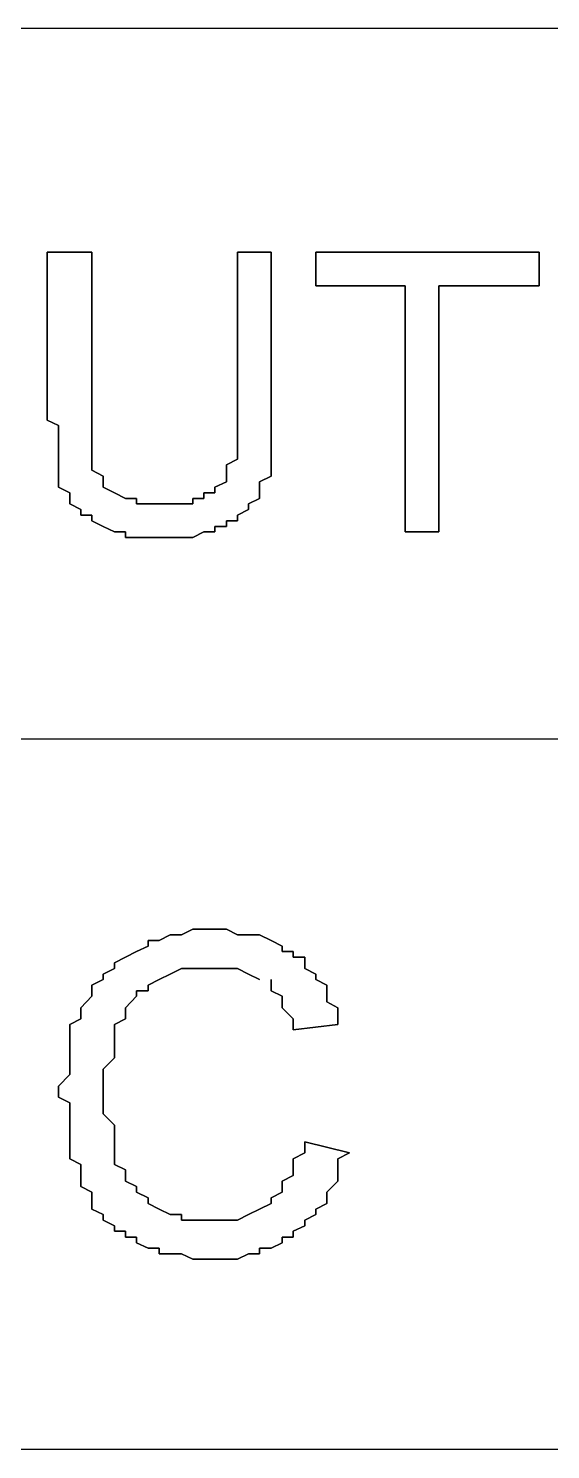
# Model space of a CAD drawing. Header units: metres. Extents: x 2.9 to 42.8, y 1.7 to 28.7.
# Drawn here: x 40.7258 to 40.8905, y 10.3611 to 10.8091 of the extents above; entities that cross this region are included whole.
import ezdxf

# ---------------------------------------------------------------- set-up
doc = ezdxf.new("R2010")
doc.units = ezdxf.units.M
doc.layers.add('NEGRO', color=7, linetype='Continuous')

msp = doc.modelspace()

# ---------------------------------------------------------------- linework, layer by layer
at = {"layer": 'NEGRO', "lineweight": -3}
for points in [[(42.3545, 10.8091), (36.389, 10.8091)], [(40.7458, 10.7386), (40.7317, 10.7386), (40.7458, 10.7386)], [(40.7317, 10.7386), (40.7317, 10.6874), (40.7317, 10.7386)], [(40.7458, 10.6874), (40.7458, 10.7386), (40.7458, 10.6874)], [(40.7917, 10.7386), (40.7917, 10.6874), (40.7917, 10.7386)], [(40.8023, 10.7386), (40.7917, 10.7386), (40.8023, 10.7386)], [(40.8023, 10.6874), (40.8023, 10.7386), (40.8023, 10.6874)], [(40.8869, 10.7386), (40.8164, 10.7386), (40.8869, 10.7386)], [(40.8164, 10.7386), (40.8164, 10.728), (40.8164, 10.7386)], [(40.8869, 10.728), (40.8869, 10.7386), (40.8869, 10.728)], [(40.8164, 10.728), (40.8446, 10.728), (40.8164, 10.728)], [(40.8446, 10.728), (40.8446, 10.6504), (40.8446, 10.728)], [(40.8552, 10.6504), (40.8552, 10.728), (40.8552, 10.6504)], [(40.8552, 10.728), (40.8869, 10.728), (40.8552, 10.728)], [(40.7317, 10.6874), (40.7317, 10.6856), (40.7317, 10.6874)], [(40.7317, 10.6856), (40.7353, 10.6839), (40.7317, 10.6856)], [(40.7458, 10.6839), (40.7458, 10.6874), (40.7458, 10.6839)], [(40.7917, 10.6874), (40.7917, 10.6856), (40.7917, 10.6874)], [(40.7917, 10.6856), (40.7917, 10.6839), (40.7917, 10.6856)], [(40.8023, 10.6839), (40.8023, 10.6874), (40.8023, 10.6839)], [(40.7353, 10.6839), (40.7353, 10.6803), (40.7353, 10.6839)], [(40.7458, 10.6821), (40.7458, 10.6839), (40.7458, 10.6821)], [(40.7458, 10.6786), (40.7458, 10.6821), (40.7458, 10.6786)], [(40.7917, 10.6839), (40.7917, 10.6803), (40.7917, 10.6839)], [(40.8023, 10.6821), (40.8023, 10.6839), (40.8023, 10.6821)], [(40.8023, 10.6803), (40.8023, 10.6821), (40.8023, 10.6803)], [(40.7353, 10.6803), (40.7353, 10.6786), (40.7353, 10.6803)], [(40.7353, 10.6786), (40.7353, 10.6768), (40.7353, 10.6786)], [(40.7353, 10.6768), (40.7353, 10.6733), (40.7353, 10.6768)], [(40.7458, 10.6768), (40.7458, 10.6786), (40.7458, 10.6768)], [(40.7458, 10.6751), (40.7458, 10.6768), (40.7458, 10.6751)], [(40.7917, 10.6803), (40.7917, 10.6786), (40.7917, 10.6803)], [(40.7917, 10.6786), (40.7917, 10.6768), (40.7917, 10.6786)], [(40.7917, 10.6768), (40.7917, 10.6733), (40.7917, 10.6768)], [(40.8023, 10.6768), (40.8023, 10.6803), (40.8023, 10.6768)], [(40.8023, 10.6751), (40.8023, 10.6768), (40.8023, 10.6751)], [(40.7353, 10.6733), (40.7353, 10.6715), (40.7353, 10.6733)], [(40.7353, 10.6715), (40.7353, 10.6698), (40.7353, 10.6715)], [(40.7458, 10.6733), (40.7458, 10.6751), (40.7458, 10.6733)], [(40.7458, 10.6715), (40.7458, 10.6733), (40.7458, 10.6715)], [(40.7458, 10.6698), (40.7458, 10.6715), (40.7458, 10.6698)], [(40.7917, 10.6733), (40.7882, 10.6715), (40.7917, 10.6733)], [(40.7882, 10.6715), (40.7882, 10.6698), (40.7882, 10.6715)], [(40.8023, 10.6733), (40.8023, 10.6751), (40.8023, 10.6733)], [(40.8023, 10.6715), (40.8023, 10.6733), (40.8023, 10.6715)], [(40.8023, 10.6698), (40.8023, 10.6715), (40.8023, 10.6698)], [(40.7353, 10.6698), (40.7353, 10.668), (40.7353, 10.6698)], [(40.7353, 10.668), (40.7353, 10.6662), (40.7353, 10.668)], [(40.7494, 10.668), (40.7458, 10.6698), (40.7494, 10.668)], [(40.7494, 10.6662), (40.7494, 10.668), (40.7494, 10.6662)], [(40.7882, 10.6698), (40.7882, 10.668), (40.7882, 10.6698)], [(40.7882, 10.668), (40.7882, 10.6662), (40.7882, 10.668)], [(40.7987, 10.6662), (40.8023, 10.668), (40.7987, 10.6662)], [(40.8023, 10.668), (40.8023, 10.6698), (40.8023, 10.668)], [(40.7353, 10.6662), (40.7353, 10.6645), (40.7353, 10.6662)], [(40.7353, 10.6645), (40.7388, 10.6627), (40.7353, 10.6645)], [(40.7388, 10.6627), (40.7388, 10.6609), (40.7388, 10.6627)], [(40.7494, 10.6645), (40.7494, 10.6662), (40.7494, 10.6645)], [(40.7529, 10.6627), (40.7494, 10.6645), (40.7529, 10.6627)], [(40.7564, 10.6609), (40.7529, 10.6627), (40.7564, 10.6609)], [(40.7846, 10.6627), (40.7811, 10.6627), (40.7846, 10.6627)], [(40.7811, 10.6627), (40.7811, 10.6609), (40.7811, 10.6627)], [(40.7882, 10.6662), (40.7846, 10.6645), (40.7882, 10.6662)], [(40.7846, 10.6645), (40.7846, 10.6627), (40.7846, 10.6645)], [(40.7987, 10.6645), (40.7987, 10.6662), (40.7987, 10.6645)], [(40.7987, 10.6627), (40.7987, 10.6645), (40.7987, 10.6627)], [(40.7987, 10.6609), (40.7987, 10.6627), (40.7987, 10.6609)], [(40.7388, 10.6609), (40.7388, 10.6592), (40.7388, 10.6609)], [(40.7388, 10.6592), (40.7423, 10.6574), (40.7388, 10.6592)], [(40.7599, 10.6609), (40.7564, 10.6609), (40.7599, 10.6609)], [(40.7599, 10.6592), (40.7599, 10.6609), (40.7599, 10.6592)], [(40.7635, 10.6592), (40.7599, 10.6592), (40.7635, 10.6592)], [(40.767, 10.6592), (40.7635, 10.6592), (40.767, 10.6592)], [(40.7705, 10.6592), (40.767, 10.6592), (40.7705, 10.6592)], [(40.7741, 10.6592), (40.7705, 10.6592), (40.7741, 10.6592)], [(40.7776, 10.6592), (40.7741, 10.6592), (40.7776, 10.6592)], [(40.7811, 10.6609), (40.7776, 10.6609), (40.7811, 10.6609)], [(40.7776, 10.6609), (40.7776, 10.6592), (40.7776, 10.6609)], [(40.7952, 10.6592), (40.7987, 10.6609), (40.7952, 10.6592)], [(40.7952, 10.6574), (40.7952, 10.6592), (40.7952, 10.6574)], [(40.7423, 10.6574), (40.7423, 10.6557), (40.7423, 10.6574)], [(40.7423, 10.6557), (40.7458, 10.6557), (40.7423, 10.6557)], [(40.7458, 10.6557), (40.7458, 10.6539), (40.7458, 10.6557)], [(40.7458, 10.6539), (40.7494, 10.6521), (40.7458, 10.6539)], [(40.7882, 10.6521), (40.7882, 10.6539), (40.7882, 10.6521)], [(40.7882, 10.6539), (40.7917, 10.6539), (40.7882, 10.6539)], [(40.7917, 10.6557), (40.7952, 10.6574), (40.7917, 10.6557)], [(40.7917, 10.6539), (40.7917, 10.6557), (40.7917, 10.6539)], [(40.7494, 10.6521), (40.7529, 10.6504), (40.7494, 10.6521)], [(40.7529, 10.6504), (40.7564, 10.6504), (40.7529, 10.6504)], [(40.7564, 10.6504), (40.7564, 10.6486), (40.7564, 10.6504)], [(40.7776, 10.6486), (40.7811, 10.6504), (40.7776, 10.6486)], [(40.7811, 10.6504), (40.7846, 10.6504), (40.7811, 10.6504)], [(40.7846, 10.6504), (40.7846, 10.6521), (40.7846, 10.6504)], [(40.7846, 10.6521), (40.7882, 10.6521), (40.7846, 10.6521)], [(40.8446, 10.6504), (40.8552, 10.6504), (40.8446, 10.6504)], [(40.7564, 10.6486), (40.7599, 10.6486), (40.7564, 10.6486)], [(40.7599, 10.6486), (40.7635, 10.6486), (40.7599, 10.6486)], [(40.7635, 10.6486), (40.767, 10.6486), (40.7635, 10.6486)], [(40.767, 10.6486), (40.7705, 10.6486), (40.767, 10.6486)], [(40.7705, 10.6486), (40.7741, 10.6486), (40.7705, 10.6486)], [(40.7741, 10.6486), (40.7776, 10.6486), (40.7741, 10.6486)], [(42.3545, 10.5851), (36.389, 10.5851)], [(40.7776, 10.5251), (40.7741, 10.5234), (40.7776, 10.5251)], [(40.7811, 10.5251), (40.7776, 10.5251), (40.7811, 10.5251)], [(40.7846, 10.5251), (40.7811, 10.5251), (40.7846, 10.5251)], [(40.7882, 10.5251), (40.7846, 10.5251), (40.7882, 10.5251)], [(40.7917, 10.5234), (40.7882, 10.5251), (40.7917, 10.5234)], [(40.7635, 10.5198), (40.7599, 10.5181), (40.7635, 10.5198)], [(40.767, 10.5216), (40.7635, 10.5216), (40.767, 10.5216)], [(40.7635, 10.5216), (40.7635, 10.5198), (40.7635, 10.5216)], [(40.7705, 10.5234), (40.767, 10.5216), (40.7705, 10.5234)], [(40.7741, 10.5234), (40.7705, 10.5234), (40.7741, 10.5234)], [(40.7952, 10.5234), (40.7917, 10.5234), (40.7952, 10.5234)], [(40.7987, 10.5234), (40.7952, 10.5234), (40.7987, 10.5234)], [(40.8023, 10.5216), (40.7987, 10.5234), (40.8023, 10.5216)], [(40.8058, 10.5198), (40.8023, 10.5216), (40.8058, 10.5198)], [(40.8058, 10.5181), (40.8058, 10.5198), (40.8058, 10.5181)], [(40.7564, 10.5163), (40.7529, 10.5145), (40.7564, 10.5163)], [(40.7599, 10.5181), (40.7564, 10.5163), (40.7599, 10.5181)], [(40.8093, 10.5181), (40.8058, 10.5181), (40.8093, 10.5181)], [(40.8093, 10.5163), (40.8093, 10.5181), (40.8093, 10.5163)], [(40.8129, 10.5163), (40.8093, 10.5163), (40.8129, 10.5163)], [(40.8129, 10.5145), (40.8129, 10.5163), (40.8129, 10.5145)], [(40.7529, 10.5128), (40.7494, 10.511), (40.7529, 10.5128)], [(40.7494, 10.511), (40.7494, 10.5093), (40.7494, 10.511)], [(40.7529, 10.5145), (40.7529, 10.5128), (40.7529, 10.5145)], [(40.767, 10.5093), (40.7705, 10.511), (40.767, 10.5093)], [(40.7705, 10.511), (40.7741, 10.5128), (40.7705, 10.511)], [(40.7741, 10.5128), (40.7776, 10.5128), (40.7741, 10.5128)], [(40.7776, 10.5128), (40.7811, 10.5128), (40.7776, 10.5128)], [(40.7811, 10.5128), (40.7846, 10.5128), (40.7811, 10.5128)], [(40.7846, 10.5128), (40.7882, 10.5128), (40.7846, 10.5128)], [(40.7882, 10.5128), (40.7917, 10.5128), (40.7882, 10.5128)], [(40.7917, 10.5128), (40.7952, 10.511), (40.7917, 10.5128)], [(40.7952, 10.511), (40.7987, 10.5093), (40.7952, 10.511)], [(40.8129, 10.5128), (40.8129, 10.5145), (40.8129, 10.5128)], [(40.8164, 10.511), (40.8129, 10.5128), (40.8164, 10.511)], [(40.8164, 10.5093), (40.8164, 10.511), (40.8164, 10.5093)], [(40.7494, 10.5093), (40.7458, 10.5075), (40.7494, 10.5093)], [(40.7458, 10.5075), (40.7458, 10.5057), (40.7458, 10.5075)], [(40.7458, 10.5057), (40.7458, 10.504), (40.7458, 10.5057)], [(40.7599, 10.504), (40.7599, 10.5057), (40.7599, 10.504)], [(40.7599, 10.5057), (40.7635, 10.5057), (40.7599, 10.5057)], [(40.7635, 10.5075), (40.767, 10.5093), (40.7635, 10.5075)], [(40.7635, 10.5057), (40.7635, 10.5075), (40.7635, 10.5057)], [(40.8023, 10.5093), (40.8023, 10.5075), (40.8023, 10.5093)], [(40.8023, 10.5075), (40.8023, 10.5057), (40.8023, 10.5075)], [(40.8023, 10.5057), (40.8058, 10.504), (40.8023, 10.5057)], [(40.8199, 10.5075), (40.8164, 10.5093), (40.8199, 10.5075)], [(40.8199, 10.5057), (40.8199, 10.5075), (40.8199, 10.5057)], [(40.8199, 10.5022), (40.8199, 10.5057), (40.8199, 10.5022)], [(40.7458, 10.504), (40.7423, 10.5004), (40.7458, 10.504)], [(40.7564, 10.5004), (40.7599, 10.504), (40.7564, 10.5004)], [(40.8058, 10.504), (40.8058, 10.5022), (40.8058, 10.504)], [(40.8058, 10.5022), (40.8058, 10.5004), (40.8058, 10.5022)], [(40.8234, 10.5004), (40.8199, 10.5022), (40.8234, 10.5004)], [(40.7423, 10.4969), (40.7388, 10.4951), (40.7423, 10.4969)], [(40.7423, 10.5004), (40.7423, 10.4969), (40.7423, 10.5004)], [(40.7529, 10.4951), (40.7564, 10.4969), (40.7529, 10.4951)], [(40.7564, 10.4987), (40.7564, 10.5004), (40.7564, 10.4987)], [(40.7564, 10.4969), (40.7564, 10.4987), (40.7564, 10.4969)], [(40.8058, 10.5004), (40.8093, 10.4969), (40.8058, 10.5004)], [(40.8093, 10.4969), (40.8093, 10.4951), (40.8093, 10.4969)], [(40.8234, 10.4987), (40.8234, 10.5004), (40.8234, 10.4987)], [(40.8234, 10.4951), (40.8234, 10.4987), (40.8234, 10.4951)], [(40.7388, 10.4951), (40.7388, 10.4934), (40.7388, 10.4951)], [(40.7388, 10.4934), (40.7388, 10.4916), (40.7388, 10.4934)], [(40.7529, 10.4934), (40.7529, 10.4951), (40.7529, 10.4934)], [(40.7529, 10.4916), (40.7529, 10.4934), (40.7529, 10.4916)], [(40.8093, 10.4951), (40.8093, 10.4934), (40.8093, 10.4951)], [(40.8093, 10.4934), (40.8234, 10.4951), (40.8093, 10.4934)], [(40.7388, 10.4916), (40.7388, 10.4881), (40.7388, 10.4916)], [(40.7388, 10.4881), (40.7388, 10.4863), (40.7388, 10.4881)], [(40.7529, 10.4881), (40.7529, 10.4916), (40.7529, 10.4881)], [(40.7529, 10.4863), (40.7529, 10.4881), (40.7529, 10.4863)], [(40.7388, 10.4863), (40.7388, 10.4846), (40.7388, 10.4863)], [(40.7388, 10.4846), (40.7388, 10.481), (40.7388, 10.4846)], [(40.7494, 10.481), (40.7529, 10.4846), (40.7494, 10.481)], [(40.7529, 10.4846), (40.7529, 10.4863), (40.7529, 10.4846)], [(40.7388, 10.4793), (40.7353, 10.4757), (40.7388, 10.4793)], [(40.7388, 10.481), (40.7388, 10.4793), (40.7388, 10.481)], [(40.7494, 10.4793), (40.7494, 10.481), (40.7494, 10.4793)], [(40.7494, 10.4757), (40.7494, 10.4793), (40.7494, 10.4757)], [(40.7353, 10.4757), (40.7353, 10.474), (40.7353, 10.4757)], [(40.7494, 10.474), (40.7494, 10.4757), (40.7494, 10.474)], [(40.7353, 10.474), (40.7353, 10.4722), (40.7353, 10.474)], [(40.7353, 10.4722), (40.7388, 10.4704), (40.7353, 10.4722)], [(40.7388, 10.4704), (40.7388, 10.4687), (40.7388, 10.4704)], [(40.7494, 10.4704), (40.7494, 10.474), (40.7494, 10.4704)], [(40.7494, 10.4687), (40.7494, 10.4704), (40.7494, 10.4687)], [(40.7388, 10.4687), (40.7388, 10.4652), (40.7388, 10.4687)], [(40.7494, 10.4669), (40.7494, 10.4687), (40.7494, 10.4669)], [(40.7529, 10.4634), (40.7494, 10.4669), (40.7529, 10.4634)], [(40.7388, 10.4652), (40.7388, 10.4634), (40.7388, 10.4652)], [(40.7388, 10.4634), (40.7388, 10.4599), (40.7388, 10.4634)], [(40.7529, 10.4616), (40.7529, 10.4634), (40.7529, 10.4616)], [(40.7529, 10.4581), (40.7529, 10.4616), (40.7529, 10.4581)], [(40.7388, 10.4599), (40.7388, 10.4581), (40.7388, 10.4599)], [(40.7388, 10.4581), (40.7388, 10.4563), (40.7388, 10.4581)], [(40.7529, 10.4563), (40.7529, 10.4581), (40.7529, 10.4563)], [(40.8129, 10.4581), (40.8129, 10.4546), (40.8129, 10.4581)], [(40.827, 10.4546), (40.8129, 10.4581), (40.827, 10.4546)], [(40.7388, 10.4563), (40.7388, 10.4528), (40.7388, 10.4563)], [(40.7388, 10.4528), (40.7423, 10.451), (40.7388, 10.4528)], [(40.7529, 10.4546), (40.7529, 10.4563), (40.7529, 10.4546)], [(40.7529, 10.4528), (40.7529, 10.4546), (40.7529, 10.4528)], [(40.7529, 10.451), (40.7529, 10.4528), (40.7529, 10.451)], [(40.8129, 10.4546), (40.8093, 10.4528), (40.8129, 10.4546)], [(40.8093, 10.4528), (40.8093, 10.4493), (40.8093, 10.4528)], [(40.8234, 10.4528), (40.827, 10.4546), (40.8234, 10.4528)], [(40.8234, 10.4493), (40.8234, 10.4528), (40.8234, 10.4493)], [(40.7423, 10.451), (40.7423, 10.4493), (40.7423, 10.451)], [(40.7423, 10.4493), (40.7423, 10.4475), (40.7423, 10.4493)], [(40.7423, 10.4475), (40.7423, 10.4457), (40.7423, 10.4475)], [(40.7564, 10.4493), (40.7529, 10.451), (40.7564, 10.4493)], [(40.7564, 10.4475), (40.7564, 10.4493), (40.7564, 10.4475)], [(40.7564, 10.4457), (40.7564, 10.4475), (40.7564, 10.4457)], [(40.8093, 10.4475), (40.8058, 10.4457), (40.8093, 10.4475)], [(40.8093, 10.4493), (40.8093, 10.4475), (40.8093, 10.4493)], [(40.8234, 10.4475), (40.8234, 10.4493), (40.8234, 10.4475)], [(40.8234, 10.4457), (40.8234, 10.4475), (40.8234, 10.4457)], [(40.7423, 10.4457), (40.7423, 10.444), (40.7423, 10.4457)], [(40.7423, 10.444), (40.7458, 10.4422), (40.7423, 10.444)], [(40.7599, 10.444), (40.7564, 10.4457), (40.7599, 10.444)], [(40.7599, 10.4422), (40.7599, 10.444), (40.7599, 10.4422)], [(40.8058, 10.4457), (40.8058, 10.444), (40.8058, 10.4457)], [(40.8058, 10.444), (40.8058, 10.4422), (40.8058, 10.444)], [(40.8199, 10.4422), (40.8234, 10.4457), (40.8199, 10.4422)], [(40.7458, 10.4422), (40.7458, 10.4387), (40.7458, 10.4422)], [(40.7458, 10.4387), (40.7458, 10.4369), (40.7458, 10.4387)], [(40.7635, 10.4405), (40.7599, 10.4422), (40.7635, 10.4405)], [(40.7635, 10.4387), (40.7635, 10.4405), (40.7635, 10.4387)], [(40.767, 10.4369), (40.7635, 10.4387), (40.767, 10.4369)], [(40.8023, 10.4387), (40.7987, 10.4369), (40.8023, 10.4387)], [(40.8058, 10.4422), (40.8023, 10.4405), (40.8058, 10.4422)], [(40.8023, 10.4405), (40.8023, 10.4387), (40.8023, 10.4405)], [(40.8164, 10.4369), (40.8199, 10.4387), (40.8164, 10.4369)], [(40.8199, 10.4405), (40.8199, 10.4422), (40.8199, 10.4405)], [(40.8199, 10.4387), (40.8199, 10.4405), (40.8199, 10.4387)], [(40.7458, 10.4369), (40.7494, 10.4352), (40.7458, 10.4369)], [(40.7494, 10.4352), (40.7494, 10.4334), (40.7494, 10.4352)], [(40.7705, 10.4352), (40.767, 10.4369), (40.7705, 10.4352)], [(40.7741, 10.4352), (40.7705, 10.4352), (40.7741, 10.4352)], [(40.7741, 10.4334), (40.7741, 10.4352), (40.7741, 10.4334)], [(40.7952, 10.4352), (40.7917, 10.4334), (40.7952, 10.4352)], [(40.7987, 10.4369), (40.7952, 10.4352), (40.7987, 10.4369)], [(40.8129, 10.4334), (40.8164, 10.4352), (40.8129, 10.4334)], [(40.8164, 10.4352), (40.8164, 10.4369), (40.8164, 10.4352)], [(40.7494, 10.4334), (40.7529, 10.4316), (40.7494, 10.4334)], [(40.7529, 10.4316), (40.7529, 10.4299), (40.7529, 10.4316)], [(40.7529, 10.4299), (40.7564, 10.4299), (40.7529, 10.4299)], [(40.7564, 10.4299), (40.7564, 10.4281), (40.7564, 10.4299)], [(40.7776, 10.4334), (40.7741, 10.4334), (40.7776, 10.4334)], [(40.7811, 10.4334), (40.7776, 10.4334), (40.7811, 10.4334)], [(40.7846, 10.4334), (40.7811, 10.4334), (40.7846, 10.4334)], [(40.7882, 10.4334), (40.7846, 10.4334), (40.7882, 10.4334)], [(40.7917, 10.4334), (40.7882, 10.4334), (40.7917, 10.4334)], [(40.8093, 10.4299), (40.8129, 10.4316), (40.8093, 10.4299)], [(40.8093, 10.4281), (40.8093, 10.4299), (40.8093, 10.4281)], [(40.8129, 10.4316), (40.8129, 10.4334), (40.8129, 10.4316)], [(40.7564, 10.4281), (40.7599, 10.4281), (40.7564, 10.4281)], [(40.7599, 10.4281), (40.7599, 10.4263), (40.7599, 10.4281)], [(40.7599, 10.4263), (40.7635, 10.4246), (40.7599, 10.4263)], [(40.8023, 10.4246), (40.8058, 10.4263), (40.8023, 10.4246)], [(40.8058, 10.4263), (40.8058, 10.4281), (40.8058, 10.4263)], [(40.8058, 10.4281), (40.8093, 10.4281), (40.8058, 10.4281)], [(40.7635, 10.4246), (40.767, 10.4246), (40.7635, 10.4246)], [(40.767, 10.4246), (40.767, 10.4228), (40.767, 10.4246)], [(40.767, 10.4228), (40.7705, 10.4228), (40.767, 10.4228)], [(40.7705, 10.4228), (40.7741, 10.4228), (40.7705, 10.4228)], [(40.7741, 10.4228), (40.7776, 10.4211), (40.7741, 10.4228)], [(40.7776, 10.4211), (40.7811, 10.4211), (40.7776, 10.4211)], [(40.7811, 10.4211), (40.7846, 10.4211), (40.7811, 10.4211)], [(40.7846, 10.4211), (40.7882, 10.4211), (40.7846, 10.4211)], [(40.7882, 10.4211), (40.7917, 10.4211), (40.7882, 10.4211)], [(40.7917, 10.4211), (40.7952, 10.4228), (40.7917, 10.4211)], [(40.7952, 10.4228), (40.7987, 10.4228), (40.7952, 10.4228)], [(40.7987, 10.4228), (40.7987, 10.4246), (40.7987, 10.4228)], [(40.7987, 10.4246), (40.8023, 10.4246), (40.7987, 10.4246)], [(42.3545, 10.3611), (36.389, 10.3611)]]:
    msp.add_lwpolyline(points, dxfattribs=at)

doc.saveas('drawing.dxf')
